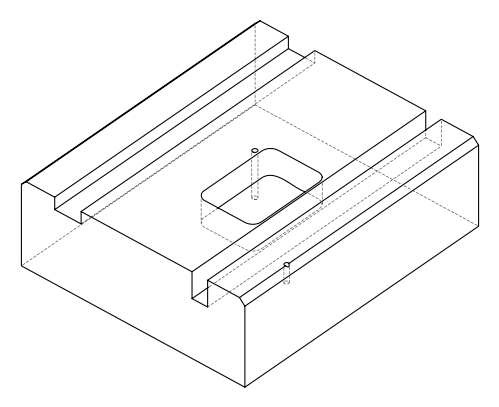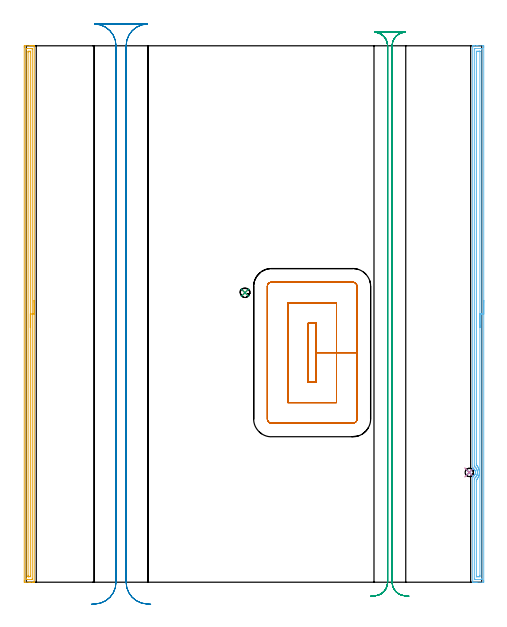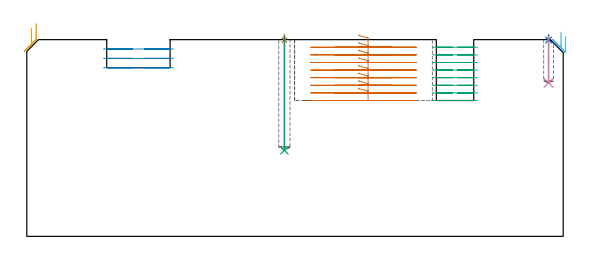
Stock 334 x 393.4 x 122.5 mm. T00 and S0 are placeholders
(PLAN: 9 operations, 6 tool changes, 51.4 min)
(1 SPOT_DRILL | STEP1POCKET | NXT0321_9005460120000 | 0.03 min | 2 mm3)
(2 SPOT_DRILL_1 | STEP1POCKET_1 | NXT0321_9005460120000 | 0.03 min | 0 mm3)
(3 DRILL_BLIND_HOLE_INTO_CENTER | STEP1POCKET | UGT0301_465 | 0.29 min | 2576 mm3)
(4 DRILL_BLIND_HOLE_INTO_CENTER_1 | STEP1POCKET_1 | NXT0301_032 | 0.12 min | 755 mm3)
(5 AREA_MILL | FG_CHAMFER_SURFACE | UGT0205_001 | 9.64 min | 10483 mm3)
(6 AREA_MILL_1 | FG_CHAMFER_SURFACE_1 | UGT0205_001 | 9.69 min | 12897 mm3)
(7 MILL_RECTANGULAR_POCKET | POCKET_RECTANGULAR_STRAIGHT | UGT0201_094 | Follow Part, ap 5, ae 75% | 11.87 min | 395124 mm3)
(8 MILL_RECTANGULAR_SLOT | SLOT_RECTANGULAR | UGT0201_004 | Follow Part, ap 8, ae 75% | 5.62 min | 271340 mm3)
(9 MILL_RECTANGULAR_SLOT_1 | SLOT_RECTANGULAR_1 | UGT0201_094 | Follow Part, ap 5, ae 75% | 14.13 min | 347351 mm3)
(TOOL NXT0321_9005460120000 | NC Spot Drill, 142deg, 12mm, Carbide, Uncoated | D12 PA142 FL30 Z2)
(TOOL UGT0301_465 | Carbide Drill 7.0 mm | D7 PA118 FL69 Z2)
(TOOL NXT0301_032 | Carbide Drill 6.1mm [860.1-0610-031A1-MM 2214] | D6.1 PA140 FL53 Z2)
(TOOL UGT0205_001 | Chamfer Mill 20 x 3 x 45 deg. | D20 FL50 Z2)
(TOOL UGT0201_094 | End mill 20 mm | D20 FL38 Z4)
(TOOL UGT0201_004 | End Mill 32 mm | D32 FL53 Z6)
(OP 1 SPOT_DRILL)
G17 G21 G94 G90
T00 M6
G54
G17 G0 G90 X160.4 Y212.3 S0 M3
G43 Z132.5 H0
G94 G81 G98 Z122.199 F250. R125.5
G80
M5
M2
(OP 2 SPOT_DRILL_1)
G17 G21 G94 G90
T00 M6
G54
G17 G0 G90 X324.9 Y80.5 S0 M3
G43 Z132.5 H0
G94 G81 G98 Z122.237 F250. R125.5
G80
M5
M2
(OP 3 DRILL_BLIND_HOLE_INTO_CENTER)
G17 G21 G94 G90
T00 M6
G54
G17 G0 G90 X160.4 Y212.3 S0 M3
G43 Z132.5 H0
G94 G81 G98 Z53.6 F250. R124.5
G80
M5
M2
(OP 4 DRILL_BLIND_HOLE_INTO_CENTER_1)
G17 G21 G94 G90
T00 M6
G54
G17 G0 G90 X324.9 Y80.5 S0 M3
G43 Z132.5 H1
G94 G81 G98 Z95.6 F250. R124.5
G80
M5
M2
(OP 5 AREA_MILL)
G17 G21 G94 G90
T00 M6
G54
G17 G0 G90 X5.8 Y206.7 S1061 M3
G43 Z132.5 H0
G94 G1 Y206.662 Z131.628 F250.
Y206.548 Z130.763
Y206.359 Z129.912
Y206.097 Z129.08
Y205.763 Z128.274
Y205.36 Z127.5
Y204.891 Z126.764
Y204.36 Z126.072
Y203.771 Z125.429
Y203.128 Z124.839
Y202.436 Z124.308
Y201.7 Z123.84
Y200.926 Z123.437
Y200.12 Z123.103
Y199.288 Z122.841
Y198.436 Z122.652
Y197.572 Z122.538
Y196.7 Z122.5
Y0.171
X5.797 Y0.01 Z122.488
X5.764 Y0.007 Z122.455
X5.385 Y0. Z122.085
X5.049 Z121.749
X4.37 Z121.065
X3.142 Z119.839
X2.594 Z119.288
X1.98 Z118.675
X-0.958 Y0.001 Z115.739
X-1.2 Y0.003 Z115.497
X-1.492 Y0.008 Z115.206
X-1.494 Y0.078 Z115.203
X-1.499 Y0.617 Z115.201
X-1.5 Y1.163 Z115.2
Y392.435
X-1.499 Y392.782 Z115.201
X-1.494 Y393.322 Z115.203
X-1.491 Y393.392 Z115.206
X-0.958 Y393.4 Z115.739
X2.594 Z119.288
X3.142 Z119.839
X3.482 Z120.178
X4.03 Z120.726
X4.37 Z121.065
X5.049 Z121.749
X5.385 Z122.085
X5.764 Y393.393 Z122.455
X5.797 Y393.39 Z122.488
X5.8 Y393.229 Z122.5
Y196.7
X4.386 Z121.086
X4.385 Y2.389 Z121.085
X4.37 Y2.01 Z121.07
X3.882 Y2.001 Z120.582
X0.818 Y2. Z117.518
X0.33 Y2.001 Z117.03
X-0.07 Y2.01 Z116.63
X-0.085 Y2.404 Z116.615
X-0.086 Y2.42 Z116.614
X-0.085 Y391.011 Z116.615
X-0.07 Y391.39 Z116.63
X0.418 Y391.399 Z117.118
X3.482 Y391.4 Z120.182
X3.969 Y391.399 Z120.669
X4.37 Y391.39 Z121.07
X4.385 Y390.996 Z121.085
X4.386 Y390.98 Z121.086
Y196.7
X2.972 Z119.672
X2.971 Y4.705 Z119.671
X2.967 Y4.191 Z119.667
X2.964 Y4.011 Z119.664
X2.781 Y4.003 Z119.481
X1.706 Y4. Z118.406
X1.516 Y4.002 Z118.216
X1.39 Y4.006 Z118.09
X1.347 Y4.01 Z118.047
X1.335 Y4.023 Z118.035
X1.333 Y4.065 Z118.033
X1.33 Y4.191 Z118.03
X1.329 Y4.57 Z118.029
X1.328 Y5.084 Z118.028
X1.329 Y388.695 Z118.029
X1.333 Y389.209 Z118.033
X1.336 Y389.389 Z118.036
X1.519 Y389.397 Z118.219
X2.594 Y389.4 Z119.294
X2.784 Y389.398 Z119.484
X2.91 Y389.394 Z119.61
X2.953 Y389.39 Z119.653
X2.965 Y389.377 Z119.665
X2.967 Y389.335 Z119.667
X2.97 Y389.209 Z119.67
X2.971 Y388.83 Z119.671
Y388.316
X2.972 Y196.7 Z119.672
Y195.828 Z119.71
Y194.963 Z119.823
Y194.112 Z120.012
Y193.28 Z120.275
Y192.474 Z120.608
Y191.7 Z121.011
Y190.964 Z121.48
Y190.272 Z122.011
Y189.629 Z122.6
Y189.04 Z123.244
Y188.508 Z123.936
Y188.04 Z124.672
Y187.637 Z125.445
Y187.303 Z126.251
Y187.041 Z127.083
Y186.852 Z127.935
Y186.738 Z128.8
Y186.7 Z129.672
G0 Z132.5
M5
M2
(OP 6 AREA_MILL_1)
G17 G21 G94 G90
T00 M6
G54
G17 G0 G90 X335.5 Y206.7 S1061 M3
G43 Z132.5 H0
Z124.4
G94 G1 Y206.662 Z123.528 F250.
Y206.548 Z122.664
Y206.359 Z121.812
Y206.097 Z120.98
Y205.763 Z120.174
Y205.36 Z119.4
Y204.892 Z118.664
Y204.36 Z117.972
Y203.771 Z117.329
Y203.128 Z116.74
Y202.436 Z116.209
Y201.7 Z115.74
Y200.926 Z115.337
Y200.12 Z115.003
Y199.288 Z114.741
Y198.436 Z114.552
Y197.572 Z114.438
Y196.7 Z114.4
Y0.998
X335.499 Y0.617 Z114.401
X335.495 Y0.11 Z114.403
X335.492 Y0.009 Z114.406
X334.992 Y0. Z114.905
X330.564 Z119.33
X330.018 Z119.879
X329.679 Z120.217
X329.132 Z120.764
X328.793 Z121.102
X327.788 Z122.111
X327.424 Y0.007 Z122.467
X327.403 Y0.01 Z122.488
X327.4 Y0.171 Z122.5
Y77.443
X327.403 Y77.61 Z122.489
X327.521 Y77.666 Z122.374
X327.562 Y77.684 Z122.334
X327.779 Y77.791 Z122.12
X328.19 Y78.043 Z121.709
X328.351 Y78.17 Z121.547
X328.399 Y78.208 Z121.499
X328.536 Y78.336 Z121.363
X328.597 Y78.393 Z121.303
X328.793 Y78.632 Z121.106
X328.849 Y78.701 Z121.049
X328.901 Y78.783 Z120.994
X329.053 Y79.013 Z120.843
X329.068 Y79.036 Z120.828
X329.163 Y79.229 Z120.733
X329.191 Y79.285 Z120.706
X329.276 Y79.503 Z120.622
X329.281 Y79.52 Z120.617
X329.326 Y79.676 Z120.567
X329.341 Y79.724 Z120.553
X329.393 Y79.95 Z120.506
X329.406 Y80.045 Z120.491
X329.416 Y80.122 Z120.478
X329.425 Y80.178 Z120.47
X329.427 Y80.21 Z120.468
X329.429 Y80.271 Z120.461
X329.439 Y80.382 Z120.455
X329.44 Y80.402 Z120.453
X329.438 Y80.569 Z120.452
X329.439 Y80.607 Z120.455
X329.438 Y80.626
X329.43 Y80.718 Z120.46
X329.427 Y80.78 Z120.468
X329.421 Y80.849 Z120.473
X329.389 Y81.071 Z120.509
X329.384 Y81.093 Z120.514
X329.335 Y81.302 Z120.563
X329.283 Y81.462 Z120.612
X329.263 Y81.529 Z120.634
X329.175 Y81.749 Z120.724
X329.128 Y81.85 Z120.772
X329.073 Y81.964 Z120.826
X328.912 Y82.213 Z120.987
X328.793 Y82.372 Z121.106
X328.739 Y82.444 Z121.16
X328.683 Y82.505 Z121.215
X328.545 Y82.657 Z121.354
X328.492 Y82.707 Z121.408
X328.333 Y82.857 Z121.567
X328.19 Y82.963 Z121.71
X327.949 Y83.12 Z121.949
X327.908 Y83.141 Z121.99
X327.693 Y83.256 Z122.205
X327.406 Y83.381 Z122.492
X327.4 Y83.696 Z122.5
Y393.229
X327.403 Y393.39 Z122.488
X327.424 Y393.393 Z122.467
X327.789 Y393.4 Z122.111
X328.116 Z121.784
X328.793 Z121.102
X330.018 Z119.879
X330.564 Z119.33
X331.177 Z118.719
X334.719 Z115.179
X334.992 Y393.397 Z114.905
X335.492 Y393.391 Z114.406
X335.495 Y393.29 Z114.403
X335.499 Y392.783 Z114.401
X335.5 Y392.27 Z114.4
Y196.7
X334.086 Z115.814
Y2.404
X334.084 Y2.186 Z115.816
X334.082 Y2.077 Z115.818
X334.079 Y2.026 Z115.821
X334.072 Y2.01 Z115.828
X334.022 Y2.008 Z115.878
X333.62 Y2.001 Z116.28
X329.193 Z120.707
X328.945 Y2.005 Z120.955
X328.833 Y2.01 Z121.067
X328.821 Y2.014 Z121.079
X328.819 Y2.032 Z121.081
X328.816 Y2.081 Z121.084
X328.815 Y2.182 Z121.085
X328.814 Y2.383 Z121.086
Y75.656
X328.819 Y76.092 Z121.081
X328.821 Y76.2 Z121.079
X328.826 Y76.246 Z121.074
X329.179 Y76.549 Z120.721
X329.436 Y76.795 Z120.464
X329.679 Y77.084 Z120.221
X329.837 Y77.283 Z120.063
X329.944 Y77.443 Z119.956
X330.186 Y77.824 Z119.714
X330.432 Y78.336 Z119.468
X330.456 Y78.39 Z119.444
X330.472 Y78.43 Z119.428
X330.564 Y78.692 Z119.336
X330.683 Y79.11 Z119.217
X330.709 Y79.229 Z119.191
X330.775 Y79.568 Z119.125
X330.817 Y79.868 Z119.083
X330.838 Y80.122 Z119.062
X330.851 Y80.421 Z119.049
X330.847 Y80.731 Z119.053
X330.827 Y81.016 Z119.073
X330.788 Y81.344 Z119.112
X330.711 Y81.761 Z119.189
X330.676 Y81.909 Z119.224
X330.564 Y82.296 Z119.336
X330.37 Y82.802 Z119.53
X330.187 Y83.183 Z119.713
X329.853 Y83.696 Z120.047
X329.679 Y83.926 Z120.221
X329.368 Y84.272 Z120.532
X329.031 Y84.589 Z120.869
X328.914 Y84.688 Z120.986
X328.831 Y84.757 Z121.069
X328.821 Y84.809 Z121.079
X328.814 Y85.482 Z121.086
Y390.996
X328.816 Y391.214 Z121.084
X328.818 Y391.323 Z121.082
X328.821 Y391.374 Z121.079
X328.828 Y391.39 Z121.072
X328.878 Y391.392 Z121.022
X329.28 Y391.399 Z120.62
X333.707 Z116.193
X333.955 Y391.395 Z115.945
X334.067 Y391.39 Z115.833
X334.079 Y391.386 Z115.821
X334.081 Y391.368 Z115.819
X334.084 Y391.319 Z115.816
X334.085 Y391.218 Z115.815
X334.086 Y391.017 Z115.814
Y196.7
X332.671 Z117.229
Y5.084
X332.67 Y4.746 Z117.23
X332.666 Y4.191 Z117.234
X332.665 Y4.03 Z117.235
X332.516 Y4.009 Z117.384
X332.335 Y4.005 Z117.565
X331.639 Y4. Z118.261
X331.45 Z118.45
X330.753 Z119.147
X330.564 Y4.001 Z119.336
X330.375 Y4.003 Z119.525
X330.25 Y4.007 Z119.65
X330.234 Y4.01 Z119.666
X330.232 Y4.015 Z119.668
X330.23 Y4.037 Z119.67
X330.228 Y4.53 Z119.672
X330.229 Y74.207 Z119.671
X330.232 Y74.763 Z119.668
X330.234 Y75.096 Z119.666
X330.564 Y75.51 Z119.336
X330.628 Y75.592 Z119.272
X330.677 Y75.656 Z119.223
X330.999 Y76.111 Z118.901
X331.276 Y76.549 Z118.624
X331.338 Y76.663 Z118.562
X331.45 Y76.887 Z118.45
X331.624 Y77.267 Z118.276
X331.696 Y77.443 Z118.204
X331.865 Y77.917 Z118.035
X331.987 Y78.336 Z117.913
X332.055 Y78.618 Z117.845
X332.169 Y79.229 Z117.731
X332.19 Y79.376 Z117.71
X332.229 Y79.727 Z117.671
X332.257 Y80.122 Z117.643
X332.261 Y80.198 Z117.639
X332.263 Y80.602 Z117.637
X332.249 Y81.016 Z117.651
X332.244 Y81.108 Z117.656
X332.2 Y81.525 Z117.7
X332.145 Y81.909 Z117.755
X332.103 Y82.143 Z117.797
X332.026 Y82.505 Z117.874
X331.945 Y82.802 Z117.955
X331.756 Y83.387 Z118.144
X331.636 Y83.696 Z118.264
X331.45 Y84.113 Z118.45
X331.292 Y84.429 Z118.608
X331.191 Y84.589 Z118.709
X330.637 Y85.409 Z119.263
X330.577 Y85.482 Z119.323
X330.564 Y85.497 Z119.336
X330.355 Y85.738 Z119.545
X330.255 Y85.855 Z119.645
X330.235 Y85.884 Z119.665
X330.233 Y85.94 Z119.667
X330.231 Y86.037 Z119.669
X330.229 Y86.376 Z119.671
X330.228 Y86.715 Z119.672
X330.229 Y388.316 Z119.671
X330.23 Y388.654 Z119.67
X330.234 Y389.209 Z119.666
X330.235 Y389.37 Z119.665
X330.384 Y389.391 Z119.516
X330.564 Y389.395 Z119.336
X331.261 Y389.4 Z118.639
X331.45 Z118.45
X332.146 Z117.754
X332.335 Z117.565
X332.525 Y389.397 Z117.375
X332.65 Y389.393 Z117.25
X332.666 Y389.39 Z117.234
X332.668 Y389.385 Z117.232
X332.67 Y389.363 Z117.23
X332.671 Y389.322 Z117.229
Y389.209
Y196.7
Y195.828 Z117.267
Y194.964 Z117.38
Y194.112 Z117.569
Y193.28 Z117.832
Y192.474 Z118.165
Y191.7 Z118.568
Y190.964 Z119.037
Y190.272 Z119.568
Y189.629 Z120.157
Y189.04 Z120.801
Y188.508 Z121.493
Y188.04 Z122.229
Y187.637 Z123.002
Y187.303 Z123.808
Y187.041 Z124.64
Y186.852 Z125.492
Y186.738 Z126.357
Y186.7 Z127.229
G0 Z132.5
M5
M2
(OP 7 MILL_RECTANGULAR_POCKET)
G17 G21 G94 G90
T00 M6
G54
G17 G0 G90 X206.8 Y148.228 S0 M3
G43 Z132.503 H0
Z125.503
G94 G1 Y146.7 Z125.094 F250.
X212.5 Z123.566
Y168.35 Z117.765
Y190. F500.
X206.8
Y146.7
X212.5
Y168.35
X227.5
Y205.
X191.8
Y131.7
X227.5
Y168.35
X242.5
Y217.1
G3 X239.6 Y220. R2.9
G1 X179.7
G3 X176.8 Y217.1 R2.9
G1 Y119.6
G3 X179.7 Y116.7 R2.9
G1 X239.6
G3 X242.5 Y119.6 R2.9
G1 Y168.35
Y169.35
G0 X206.8 Y148.228 Z120.765
G1 Y146.7 Z120.356 F250.
X212.5 Z118.828
Y168.35 Z113.027
Y190. F500.
X206.8
Y146.7
X212.5
Y168.35
X227.5
Y205.
X191.8
Y131.7
X227.5
Y168.35
X242.5
Y217.1
G3 X239.6 Y220. R2.9
G1 X179.7
G3 X176.8 Y217.1 R2.9
G1 Y119.6
G3 X179.7 Y116.7 R2.9
G1 X239.6
G3 X242.5 Y119.6 R2.9
G1 Y168.35
Y169.35
G0 X206.8 Y148.228 Z116.027
G1 Y146.7 Z115.618 F250.
X212.5 Z114.091
Y168.35 Z108.289
Y190. F500.
X206.8
Y146.7
X212.5
Y168.35
X227.5
Y205.
X191.8
Y131.7
X227.5
Y168.35
X242.5
Y217.1
G3 X239.6 Y220. R2.9
G1 X179.7
G3 X176.8 Y217.1 R2.9
G1 Y119.6
G3 X179.7 Y116.7 R2.9
G1 X239.6
G3 X242.5 Y119.6 R2.9
G1 Y168.35
Y169.35
G0 X206.8 Y148.228 Z111.289
G1 Y146.7 Z110.88 F250.
X212.5 Z109.353
Y168.35 Z103.552
Y190. F500.
X206.8
Y146.7
X212.5
Y168.35
X227.5
Y205.
X191.8
Y131.7
X227.5
Y168.35
X242.5
Y217.1
G3 X239.6 Y220. R2.9
G1 X179.7
G3 X176.8 Y217.1 R2.9
G1 Y119.6
G3 X179.7 Y116.7 R2.9
G1 X239.6
G3 X242.5 Y119.6 R2.9
G1 Y168.35
Y169.35
G0 X206.8 Y148.228 Z106.552
G1 Y146.7 Z106.142 F250.
X212.5 Z104.615
Y168.35 Z98.814
Y190. F500.
X206.8
Y146.7
X212.5
Y168.35
X227.5
Y205.
X191.8
Y131.7
X227.5
Y168.35
X242.5
Y217.1
G3 X239.6 Y220. R2.9
G1 X179.7
G3 X176.8 Y217.1 R2.9
G1 Y119.6
G3 X179.7 Y116.7 R2.9
G1 X239.6
G3 X242.5 Y119.6 R2.9
G1 Y168.35
Y169.35
G0 X206.8 Y148.228 Z101.814
G1 Y146.7 Z101.404 F250.
X212.5 Z99.877
Y168.35 Z94.076
Y190. F500.
X206.8
Y146.7
X212.5
Y168.35
X227.5
Y205.
X191.8
Y131.7
X227.5
Y168.35
X242.5
Y217.1
G3 X239.6 Y220. R2.9
G1 X179.7
G3 X176.8 Y217.1 R2.9
G1 Y119.6
G3 X179.7 Y116.7 R2.9
G1 X239.6
G3 X242.5 Y119.6 R2.9
G1 Y168.35
Y169.35
G0 X206.8 Y148.228 Z97.076
G1 Y146.7 Z96.666 F250.
X212.5 Z95.139
Y168.35 Z89.338
Y190. F500.
X206.8
Y146.7
X212.5
Y168.35
X227.5
Y205.
X191.8
Y131.7
X227.5
Y168.35
X242.5
Y217.1
G3 X239.6 Y220. R2.9
G1 X179.7
G3 X176.8 Y217.1 R2.9
G1 Y119.6
G3 X179.7 Y116.7 R2.9
G1 X239.6
G3 X242.5 Y119.6 R2.9
G1 Y168.35
Y169.35
G0 X206.8 Y148.228 Z92.338
G1 Y146.7 Z91.928 F250.
X212.5 Z90.401
Y168.35 Z84.6
Y190. F500.
X206.8
Y146.7
X212.5
Y168.35
X227.5
Y205.
X191.8
Y131.7
X227.5
Y168.35
X242.5
Y217.1
G3 X239.6 Y220. R2.9
G1 X179.7
G3 X176.8 Y217.1 R2.9
G1 Y119.6
G3 X179.7 Y116.7 R2.9
G1 X239.6
G3 X242.5 Y119.6 R2.9
G1 Y168.35
Y169.35
G0 Z132.503
M5
M2
(OP 8 MILL_RECTANGULAR_SLOT)
G17 G21 G94 G90
T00 M6
G54
G17 G0 G90 X91.215 Y-16.154 S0 M3
G43 Z132.503 H0
Z116.667
G94 G1 X88.221 Y-15.97 F250.
G2 X73.2 Y0. R16. F500.
G1 Y393.4
G2 X88.634 Y409.39 R16.
G1 Y409.4
X50.366
Y409.39
G2 X65.8 Y393.4 R16.
G1 Y0.
G2 X50.779 Y-15.97 R16.
G1 X47.785 Y-16.154 F250.
G0 X91.215 Z110.833
G1 X88.221 Y-15.97
G2 X73.2 Y0. R16. F500.
G1 Y393.4
G2 X88.634 Y409.39 R16.
G1 Y409.4
X50.366
Y409.39
G2 X65.8 Y393.4 R16.
G1 Y0.
G2 X50.779 Y-15.97 R16.
G1 X47.785 Y-16.154 F250.
G0 X91.215 Z105.
G1 X88.221 Y-15.97
G2 X73.2 Y0. R16. F500.
G1 Y393.4
G2 X88.634 Y409.39 R16.
G1 Y409.4
X50.366
Y409.39
G2 X65.8 Y393.4 R16.
G1 Y0.
G2 X50.779 Y-15.97 R16.
G1 X47.785 Y-16.154 F250.
G0 Z132.503
M5
M2
(OP 9 MILL_RECTANGULAR_SLOT_1)
G17 G21 G94 G90
T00 M6
G54
G17 G0 G90 X280.517 Y-10.202 S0 M3
G43 Z132.503 H0
Z117.762
G94 G1 X277.526 Y-9.97 F250.
G2 X268.3 Y0. R10. F500.
G1 Y393.4
G2 X277.853 Y403.39 R10.
G1 Y403.4
X255.447
Y403.39
G2 X265. Y393.4 R10.
G1 Y0.
G2 X255.774 Y-9.97 R10.
G1 X252.783 Y-10.202 F250.
G0 X280.517 Z113.025
G1 X277.526 Y-9.97
G2 X268.3 Y0. R10. F500.
G1 Y393.4
G2 X277.853 Y403.39 R10.
G1 Y403.4
X255.447
Y403.39
G2 X265. Y393.4 R10.
G1 Y0.
G2 X255.774 Y-9.97 R10.
G1 X252.783 Y-10.202 F250.
G0 X280.517 Z108.287
G1 X277.526 Y-9.97
G2 X268.3 Y0. R10. F500.
G1 Y393.4
G2 X277.853 Y403.39 R10.
G1 Y403.4
X255.447
Y403.39
G2 X265. Y393.4 R10.
G1 Y0.
G2 X255.774 Y-9.97 R10.
G1 X252.783 Y-10.202 F250.
G0 X280.517 Z103.55
G1 X277.526 Y-9.97
G2 X268.3 Y0. R10. F500.
G1 Y393.4
G2 X277.853 Y403.39 R10.
G1 Y403.4
X255.447
Y403.39
G2 X265. Y393.4 R10.
G1 Y0.
G2 X255.774 Y-9.97 R10.
G1 X252.783 Y-10.202 F250.
G0 X280.517 Z98.812
G1 X277.526 Y-9.97
G2 X268.3 Y0. R10. F500.
G1 Y393.4
G2 X277.853 Y403.39 R10.
G1 Y403.4
X255.447
Y403.39
G2 X265. Y393.4 R10.
G1 Y0.
G2 X255.774 Y-9.97 R10.
G1 X252.783 Y-10.202 F250.
G0 X280.517 Z94.075
G1 X277.526 Y-9.97
G2 X268.3 Y0. R10. F500.
G1 Y393.4
G2 X277.853 Y403.39 R10.
G1 Y403.4
X255.447
Y403.39
G2 X265. Y393.4 R10.
G1 Y0.
G2 X255.774 Y-9.97 R10.
G1 X252.783 Y-10.202 F250.
G0 X280.517 Z89.337
G1 X277.526 Y-9.97
G2 X268.3 Y0. R10. F500.
G1 Y393.4
G2 X277.853 Y403.39 R10.
G1 Y403.4
X255.447
Y403.39
G2 X265. Y393.4 R10.
G1 Y0.
G2 X255.774 Y-9.97 R10.
G1 X252.783 Y-10.202 F250.
G0 X280.517 Z84.6
G1 X277.526 Y-9.97
G2 X268.3 Y0. R10. F500.
G1 Y393.4
G2 X277.853 Y403.39 R10.
G1 Y403.4
X255.447
Y403.39
G2 X265. Y393.4 R10.
G1 Y0.
G2 X255.774 Y-9.97 R10.
G1 X252.783 Y-10.202 F250.
G0 Z132.503
M5
M2
